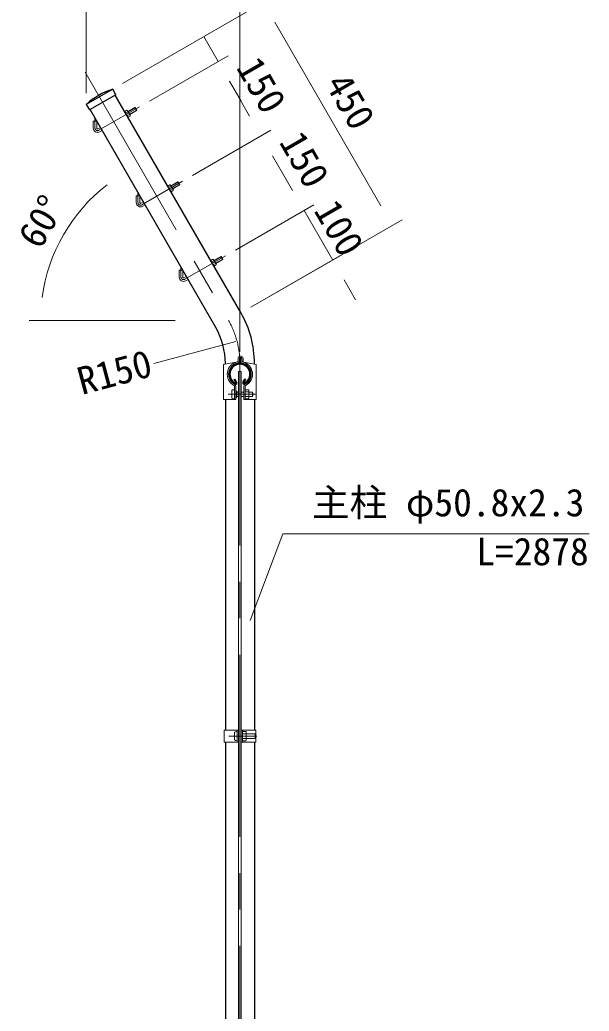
# Model space of a CAD drawing. Units: millimetres, scale not verified. Extents: x -4200 to 4200, y -2970 to 2970.
# Drawn here: x -307 to 686, y 331 to 2059 of the extents above; entities that cross this region are included whole.
import ezdxf
from ezdxf.enums import TextEntityAlignment as Align

# ---------------------------------------------------------------- set-up
doc = ezdxf.new("R2010")
doc.units = ezdxf.units.MM
doc.header["$LTSCALE"] = 10
doc.linetypes.add('USER1', pattern=[50.8, 31.75, -6.35, 6.35, -6.35])
for name, color, linetype, lineweight in [('0-1_D-BMK', 2, 'USER1', 13), ('0-2_D-STR1', 1, 'Continuous', 25), ('0-3_D-STR-DIM', 7, 'Continuous', 13), ('0-C_D-STR3', 3, 'Continuous', 13), ('0-D_D-STR-TXT', 7, 'Continuous', 13)]:
    doc.layers.add(name, color=color, linetype=linetype, lineweight=lineweight)
doc.styles.add('ＭＳ ゴシック', font='')
doc.styles.get('ＭＳ ゴシック').set_extended_font_data('MS Gothic')

msp = doc.modelspace()

# ---------------------------------------------------------------- linework, layer by layer
at = {"layer": '0-1_D-BMK'}
for p, q in [((-193.25, 1968.24), (56.75, 1535.23)), ((-169.32, 1866.58), (-98.34, 1907.56)), ((-176.06, 1870.48), (-176.06, 1887.67)), ((-94.32, 1736.68), (-23.34, 1777.66)), ((-101.06, 1740.57), (-101.06, 1757.77)), ((-19.32, 1606.77), (51.66, 1647.76)), ((-26.06, 1610.67), (-26.06, 1627.87)), ((76.85, 1460.23), (76.85, -919.77)), ((56.52, 1406.23), (105.4, 1406.23)), ((57.57, 810.23), (106.45, 810.23))]:
    msp.add_line(p, q, dxfattribs=at)
for centre, radius, start, end in [((-171.57, 1870.48), 4.5, 180, 300), ((-96.57, 1740.57), 4.5, 180, 300), ((-21.57, 1610.67), 4.5, 180, 300), ((-73.15, 1460.23), 150, 0, 30)]:
    msp.add_arc(centre, radius, start, end, dxfattribs=at)
at = {"layer": '0-2_D-STR1'}
for p, q in [((-145.21, 1938.24), (-191.28, 1911.64)), ((-139.71, 1928.71), (-145.21, 1938.24)), ((-139.71, 1928.71), (-185.78, 1902.11)), ((78.75, 1547.93), (-140.75, 1928.11)), ((-191.28, 1911.64), (-185.78, 1902.11)), ((34.76, 1522.53), (-184.74, 1902.71)), ((51.45, 1458.9), (51.45, 1460.23)), ((102.25, 1458.9), (102.25, 1460.23)), ((66.67, 1431.97), (68.06, 1432.78)), ((70.18, 1425.9), (66.67, 1431.97)), ((71.56, 1426.7), (68.06, 1432.78)), ((82.13, 1426.7), (85.64, 1432.78)), ((83.52, 1425.9), (87.03, 1431.97)), ((87.03, 1431.97), (85.64, 1432.78)), ((51.45, 1397.23), (51.45, 820.73)), ((102.25, 1397.23), (102.25, 820.73)), ((51.45, 799.73), (51.45, 170.73)), ((102.25, 799.73), (102.25, 170.73))]:
    msp.add_line(p, q, dxfattribs=at)
for centre, radius, start, end in [((-110.03, 1824.11), 119.43, 107.13052, 132.86948), ((-73.15, 1460.23), 175.4, 0, 30), ((-73.15, 1460.23), 124.6, 0, 30), ((76.85, 1441.23), 19.05, 294.32478, 245.67522), ((76.85, 1441.23), 17.45, 294.32478, 245.67522), ((69.83, 1425.69), 2, 245.67522, 30), ((69.83, 1425.69), 0.401, 245.67522, 30), ((83.87, 1425.69), 2, 150, 294.32478), ((83.87, 1425.69), 0.401, 150, 294.32478)]:
    msp.add_arc(centre, radius, start, end, dxfattribs=at)
at = {"layer": '0-3_D-STR-DIM'}
for p, q in [((-191.28, 1931.64), (-191.28, 2260.23)), ((76.85, 1480.23), (76.85, 2260.23)), ((-127.89, 1948.24), (134.97, 2100)), ((-127.89, 1948.24), (31.05, 2040)), ((137.65, 2055.36), (322.65, 1734.93)), ((13.72, 2030), (38.72, 1986.7)), ((-81.02, 1917.56), (56.05, 1996.7)), ((-81.02, 1917.56), (56.05, 1996.7)), ((58.72, 1952.06), (78.72, 1917.42)), ((58.72, 1952.06), (93.72, 1891.44)), ((-6.02, 1787.66), (131.05, 1866.79)), ((-6.02, 1787.66), (131.05, 1866.79)), ((133.72, 1822.15), (168.72, 1761.53)), ((-51.94, 1672.69), (-131.83, 1811.05)), ((168.72, 1761.53), (148.72, 1796.17)), ((68.98, 1657.76), (206.05, 1736.89)), ((68.98, 1657.76), (206.05, 1736.89)), ((188.72, 1726.89), (238.72, 1640.29)), ((96.07, 1557.93), (359.97, 1710.29)), ((96.07, 1557.93), (256.05, 1650.29)), ((258.72, 1605.65), (278.72, 1571.01)), ((-35.95, 1535.23), (-291.07, 1535.23)), ((-73.15, 1460.23), (69.81, 1498.53))]:
    msp.add_line(p, q, dxfattribs=at)
msp.add_arc((27.42, 1535.23), 298.5, 127.68365, 172.31635, dxfattribs=at)
at = {"layer": '0-C_D-STR3'}
for p, q in [((-118.42, 1899.43), (-106.39, 1906.38)), ((-118.12, 1898.92), (-105.57, 1906.16)), ((-115.72, 1894.76), (-103.17, 1902)), ((-106.39, 1906.38), (-103.39, 1901.18)), ((-106.39, 1906.38), (-105.57, 1906.16)), ((-105.57, 1906.16), (-103.17, 1902)), ((-103.17, 1902), (-103.39, 1901.18)), ((-124.13, 1899.32), (-120.32, 1901.52)), ((-124.13, 1899.32), (-118.38, 1889.36)), ((-118.88, 1899.03), (-122.69, 1896.83)), ((-116, 1894.05), (-119.81, 1891.85)), ((-119.09, 1900.6), (-114.72, 1893.03)), ((-118.38, 1889.36), (-114.57, 1891.56)), ((-115.42, 1894.24), (-103.39, 1901.18)), ((-179.06, 1870.48), (-179.06, 1882.48)), ((-173.06, 1882.48), (-179.06, 1882.48)), ((-173.06, 1870.66), (-173.06, 1882.48)), ((-170.82, 1869.18), (-166.74, 1871.53)), ((-167.82, 1863.98), (-163.74, 1866.34)), ((-49.13, 1769.41), (-45.32, 1771.61)), ((-49.13, 1769.41), (-43.38, 1759.45)), ((-43.88, 1769.12), (-47.69, 1766.92)), ((-41, 1764.14), (-44.81, 1761.94)), ((-44.09, 1770.69), (-39.72, 1763.12)), ((-43.42, 1769.53), (-31.39, 1776.48)), ((-43.12, 1769.01), (-30.57, 1776.26)), ((-40.72, 1764.85), (-28.17, 1772.1)), ((-40.42, 1764.33), (-28.39, 1771.28)), ((-31.39, 1776.48), (-28.39, 1771.28)), ((-31.39, 1776.48), (-30.57, 1776.26)), ((-30.57, 1776.26), (-28.17, 1772.1)), ((-28.17, 1772.1), (-28.39, 1771.28)), ((-104.06, 1740.57), (-104.06, 1752.57)), ((-98.06, 1752.57), (-104.06, 1752.57)), ((-98.06, 1740.76), (-98.06, 1752.57)), ((-43.38, 1759.45), (-39.57, 1761.65)), ((-95.82, 1739.28), (-91.74, 1741.63)), ((-92.82, 1734.08), (-88.74, 1736.43)), ((31.58, 1639.63), (43.61, 1646.57)), ((31.88, 1639.11), (44.43, 1646.35)), ((43.61, 1646.57), (46.61, 1641.38)), ((43.61, 1646.57), (44.43, 1646.35)), ((44.43, 1646.35), (46.83, 1642.2)), ((25.87, 1639.51), (29.68, 1641.71)), ((25.87, 1639.51), (31.62, 1629.55)), ((31.12, 1639.22), (27.31, 1637.02)), ((34, 1634.24), (30.19, 1632.04)), ((30.91, 1640.79), (35.28, 1633.22)), ((31.62, 1629.55), (35.43, 1631.75)), ((34.28, 1634.95), (46.83, 1642.2)), ((34.58, 1634.43), (46.61, 1641.38)), ((46.83, 1642.2), (46.61, 1641.38)), ((-29.06, 1610.67), (-29.06, 1622.67)), ((-23.06, 1622.67), (-29.06, 1622.67)), ((-23.06, 1610.85), (-23.06, 1622.67)), ((-20.82, 1609.37), (-16.74, 1611.73)), ((-17.82, 1604.18), (-13.74, 1606.53)), ((76.85, 1472.53), (79.15, 1472.53)), ((76.85, 1470.23), (79.15, 1470.23)), ((48.3, 1458.31), (72.74, 1462.84)), ((48.3, 1397.23), (48.3, 1458.31)), ((73.55, 1463.82), (73.55, 1469.23)), ((75.85, 1463.82), (75.85, 1469.23)), ((77.85, 1463.82), (77.85, 1468.73)), ((77.85, 1468.73), (80.15, 1468.73)), ((80.15, 1463.82), (80.15, 1469.23)), ((80.15, 1463.82), (82.45, 1463.82)), ((105.4, 1458.31), (80.96, 1462.84)), ((82.45, 1463.82), (82.45, 1469.23)), ((105.4, 1397.23), (105.4, 1458.31)), ((74.6, 1446.23), (74.6, -460.77)), ((74.6, 1446.23), (79.1, 1446.23)), ((79.1, 1446.23), (79.1, -460.77)), ((67.55, 1397.23), (67.55, 1420.05)), ((69.85, 1397.23), (69.85, 1420.05)), ((83.85, 1397.23), (83.85, 1420.05)), ((86.15, 1397.23), (86.15, 1420.05)), ((62.75, 1399.73), (62.75, 1412.73)), ((71.55, 1411.54), (69.85, 1411.54)), ((71.55, 1400.91), (69.85, 1400.91)), ((71.55, 1400.91), (71.55, 1411.54)), ((71.55, 1410.23), (74.6, 1410.23)), ((71.55, 1402.23), (74.6, 1402.23)), ((79.1, 1410.23), (83.85, 1410.23)), ((79.1, 1402.23), (83.85, 1402.23)), ((91.65, 1414.33), (86.15, 1414.33)), ((91.65, 1410.28), (86.15, 1410.28)), ((91.65, 1402.18), (86.15, 1402.18)), ((92.65, 1400.31), (92.65, 1412.26)), ((92.65, 1410.23), (98.55, 1410.23)), ((92.65, 1402.23), (98.55, 1402.23)), ((98.55, 1402.23), (98.55, 1410.23)), ((48.3, 1397.23), (69.85, 1397.23)), ((83.85, 1397.23), (105.4, 1397.23)), ((91.65, 1398.13), (86.15, 1398.13)), ((49.15, 820.73), (74.6, 820.73)), ((67.5, 816.73), (67.5, 803.73)), ((72.3, 820.73), (72.3, 799.73)), ((72.3, 818.23), (72.3, 802.23)), ((72.3, 816.43), (72.3, 804.03)), ((79.1, 820.73), (104.55, 820.73)), ((81.4, 820.73), (81.4, 799.73)), ((86.9, 818.33), (81.4, 818.33)), ((81.4, 818.33), (81.4, 802.13)), ((81.4, 816.43), (81.4, 804.03)), ((86.9, 814.28), (81.4, 814.28)), ((87.9, 816.15), (87.9, 804.19)), ((87.9, 814.23), (103.3, 814.23)), ((103.3, 814.23), (103.3, 806.23)), ((104.55, 820.73), (104.55, 799.73)), ((79.1, 799.73), (104.55, 799.73)), ((86.9, 806.18), (81.4, 806.18)), ((86.9, 802.13), (81.4, 802.13)), ((87.9, 806.23), (103.3, 806.23))]:
    msp.add_line(p, q, dxfattribs=at)
msp.add_lwpolyline([(49.15, 820.73), (49.15, 799.73), (74.6, 799.73)], dxfattribs=at)
for centre, radius, start, end in [((-120.83, 1899.56), 2.02, 344.67516, 75.32484), ((-123.15, 1893.24), 7.19, 6.42363, 53.57637), ((-116.51, 1892.09), 2.02, 344.56354, 75.43646), ((-171.57, 1870.48), 7.5, 180, 300), ((-171.57, 1870.48), 1.5, 173, 300), ((-45.83, 1769.66), 2.02, 344.67516, 75.32484), ((-48.15, 1763.34), 7.19, 6.42363, 53.57637), ((-41.51, 1762.19), 2.02, 344.56354, 75.43646), ((-96.57, 1740.57), 7.5, 180, 300), ((-96.57, 1740.57), 1.5, 173, 300), ((29.17, 1639.75), 2.02, 344.67516, 75.32484), ((26.85, 1633.44), 7.19, 6.42363, 53.57637), ((33.49, 1632.29), 2.02, 344.56354, 75.43646), ((-21.57, 1610.67), 7.5, 180, 300), ((-21.57, 1610.67), 1.5, 173, 300), ((76.85, 1469.23), 3.3, 90, 180), ((76.85, 1469.23), 1, 90, 180), ((79.15, 1469.23), 3.3, 0, 90), ((79.15, 1469.23), 1, 0, 90), ((76.85, 1441.23), 22, 100.77522, 241.9116), ((76.85, 1441.23), 19.7, 100.77522, 241.9116), ((72.55, 1463.82), 1, 280.77522, 0), ((72.55, 1463.82), 3.3, 280.77522, 0), ((81.15, 1463.82), 3.3, 180, 259.22478), ((81.15, 1463.82), 1, 180, 259.22478), ((76.85, 1441.23), 19.7, 298.0884, 79.22478), ((76.85, 1441.23), 22, 298.0884, 79.22478), ((65.55, 1420.05), 2, 0, 61.9116), ((65.55, 1420.05), 4.3, 0, 61.9116), ((88.15, 1420.05), 4.3, 118.0884, 180), ((88.15, 1420.05), 2, 118.0884, 180), ((90.1, 1412.3), 2.55, 307.42505, 52.57495), ((83.95, 1406.23), 8.7, 332.26063, 27.73937), ((90.11, 1400.15), 2.54, 307.21089, 52.78911), ((91.05, 1406.23), 8.5, 331.92751, 28.07249), ((85.36, 816.31), 2.54, 307.21089, 52.78911), ((79.2, 810.23), 8.7, 332.26063, 27.73937), ((95.8, 810.23), 8.5, 331.92751, 28.07249), ((85.35, 804.16), 2.55, 307.42505, 52.57495)]:
    msp.add_arc(centre, radius, start, end, dxfattribs=at)
for centre, start_param, end_param in [((67.55, 1412.73), 1.5707963, 3.1415927), ((67.55, 1399.73), 3.1415927, 4.712389), ((72.3, 816.73), 1.5707963, 3.1415927), ((72.3, 803.73), 3.1415927, 4.712389)]:
    msp.add_ellipse(centre, major_axis=(4.8, 0), ratio=0.3125, start_param=start_param, end_param=end_param, dxfattribs=at)
at = {"layer": '0-D_D-STR-TXT'}
msp.add_lwpolyline([(686.3, 1163.05), (151.62, 1163.05), (94.93, 1011.71)], dxfattribs=at)

# ---------------------------------------------------------------- texts
at = {"layer": '0-3_D-STR-DIM', "style": 'ＭＳ ゴシック'}
for s, rotation, p in [('150', 300, (56.74, 1968.98)), ('450', 300, (211.74, 1940.52)), ('150', 300, (131.74, 1839.08)), ('60°', 60, (-258.95, 1649.7)), ('100', 300, (192.25, 1719.72)), ('R150', 15, (-195.34, 1391))]:
    msp.add_text(s, height=48.09, rotation=rotation, dxfattribs=at).set_placement(p, align=Align.BOTTOM_LEFT)
at = {"layer": '0-D_D-STR-TXT', "style": 'ＭＳ ゴシック'}
for s, p in [('主柱 φ50.8x2.3', (202.54, 1179.07)), ('L=2878', (489.23, 1093.72))]:
    msp.add_text(s, height=48.09, dxfattribs=at).set_placement(p, align=Align.BOTTOM_LEFT)

doc.saveas('drawing.dxf')
